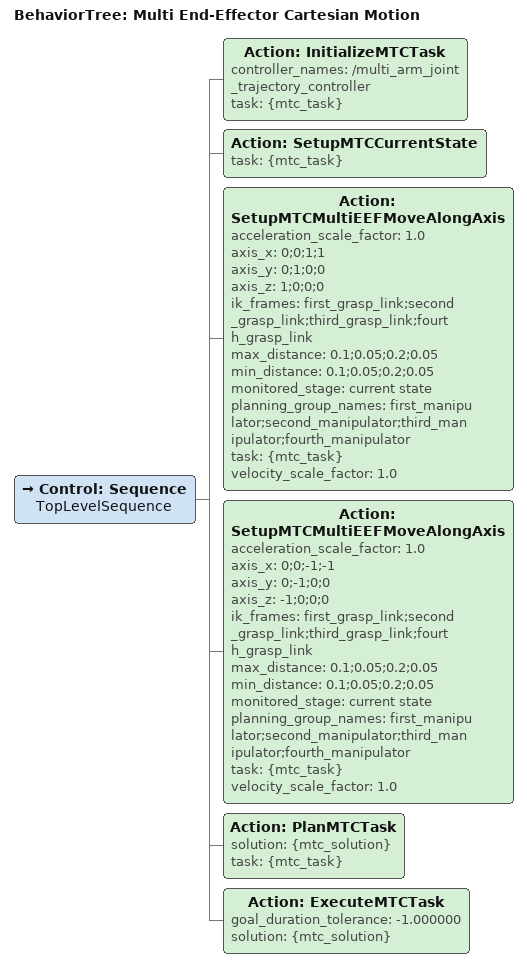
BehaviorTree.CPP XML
<?xml version='1.0' encoding='utf-8'?>
<root BTCPP_format="4" main_tree_to_execute="Multi End-Effector Cartesian Motion">
  <BehaviorTree ID="Multi End-Effector Cartesian Motion" _description="">
    <Control ID="Sequence" name="TopLevelSequence">
      <Action ID="InitializeMTCTask" controller_names="/multi_arm_joint_trajectory_controller" task="{mtc_task}"/>
      <Action ID="SetupMTCCurrentState" task="{mtc_task}"/>
      <Action ID="SetupMTCMultiEEFMoveAlongAxis" acceleration_scale_factor="1.0" axis_x="0;0;1;1" axis_y="0;1;0;0" axis_z="1;0;0;0" ik_frames="first_grasp_link;second_grasp_link;third_grasp_link;fourth_grasp_link" max_distance="0.1;0.05;0.2;0.05" min_distance="0.1;0.05;0.2;0.05" monitored_stage="current state" planning_group_names="first_manipulator;second_manipulator;third_manipulator;fourth_manipulator" task="{mtc_task}" velocity_scale_factor="1.0"/>
      <Action ID="SetupMTCMultiEEFMoveAlongAxis" acceleration_scale_factor="1.0" axis_x="0;0;-1;-1" axis_y="0;-1;0;0" axis_z="-1;0;0;0" ik_frames="first_grasp_link;second_grasp_link;third_grasp_link;fourth_grasp_link" max_distance="0.1;0.05;0.2;0.05" min_distance="0.1;0.05;0.2;0.05" monitored_stage="current state" planning_group_names="first_manipulator;second_manipulator;third_manipulator;fourth_manipulator" task="{mtc_task}" velocity_scale_factor="1.0"/>
      <Action ID="PlanMTCTask" solution="{mtc_solution}" task="{mtc_task}"/>
      <Action ID="ExecuteMTCTask" goal_duration_tolerance="-1.000000" solution="{mtc_solution}"/>
    </Control>
  </BehaviorTree>
</root>
